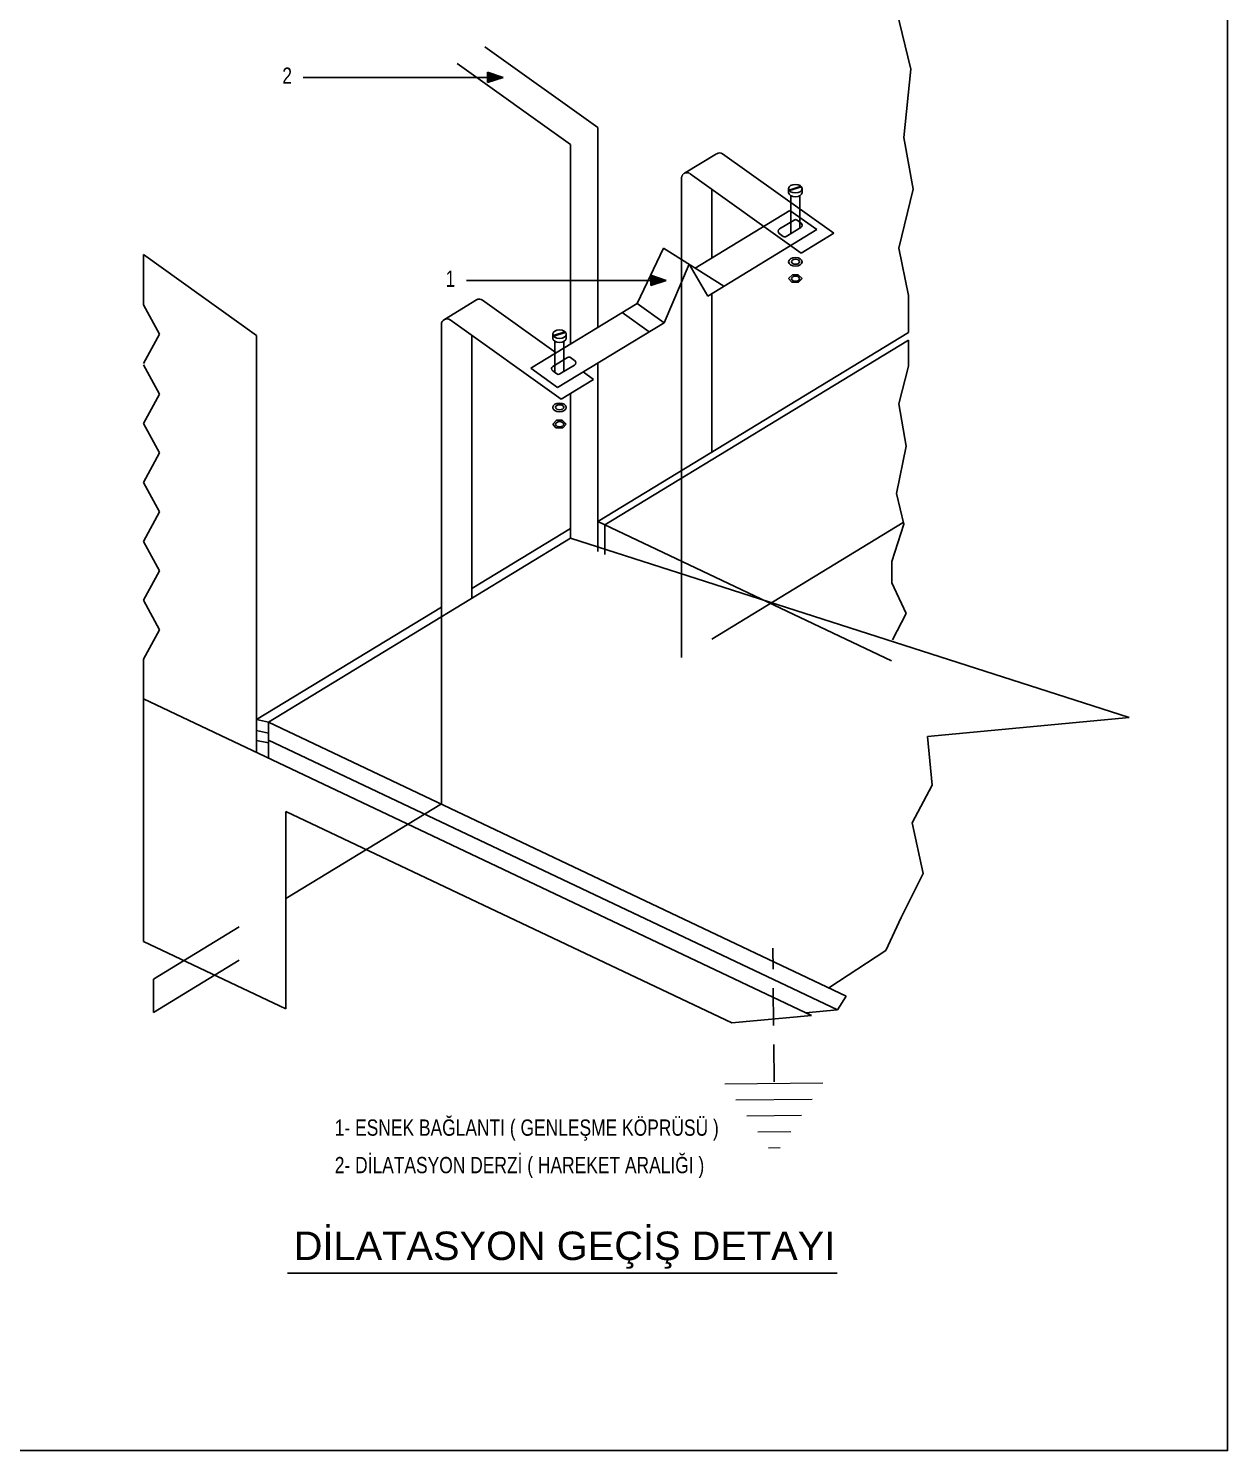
# Model space of a CAD drawing. Header units: millimetres. Extents: x 1235 to 6825, y 868 to 4348.
# Drawn here: x 3258.3 to 3663.6, y 1454.6 to 1935.3 of the extents above; entities that cross this region are included whole.
import ezdxf

# ---------------------------------------------------------------- set-up
doc = ezdxf.new("R2010")
doc.units = ezdxf.units.MM
for name, pattern in [('DASHED', [19.05, 12.7, -6.35]), ('HIDDEN', [0.375, 0.25, -0.125]), ('SOLID_LINE', [0])]:
    doc.linetypes.add(name, pattern=pattern)
for name, color, linetype in [('AHAT', 3, 'Continuous'), ('MIMARI', 2, 'SOLID_LINE'), ('topraklama', 3, 'DASHED'), ('YAZI', 8, 'Continuous')]:
    doc.layers.add(name, color=color, linetype=linetype)
doc.layers.add('SEMBOL', color=3, linetype='Continuous', lineweight=18)
doc.styles.add('2', font='wturkce.shx', dxfattribs={"height": 0.2})
doc.styles.add('STYLE1', font='arial.ttf')

# ---------------------------------------------------------------- blocks, each defined once
blk = doc.blocks.new('Topraklama')
at = {"layer": 'SEMBOL'}
for p, q in [((-18.29, 0), (18.29, 0)), ((-14.26, -6), (14.26, -6)), ((-10.24, -12), (10.24, -12)), ((-6.21, -18), (6.21, -18)), ((-2.19, -24), (2.19, -24))]:
    blk.add_line(p, q, dxfattribs=at)

msp = doc.modelspace()

# ---------------------------------------------------------------- hatches: boundary and pattern name
at = {"layer": 'MIMARI', "linetype": 'Continuous'}
for points in [[(3413.5, 1920.52), (3413.5, 1917.06), (3418.69, 1918.79)], [(3468.68, 1851.88), (3468.68, 1848.42), (3473.88, 1850.15)]]:
    msp.add_hatch(color=256, dxfattribs=at).paths.add_polyline_path(points)

# ---------------------------------------------------------------- linework, layer by layer
at = {"layer": 'AHAT', "linetype": 'Continuous'}
for p, q in [((3480.05, 1886.38), (3490.91, 1892.99)), ((3530.5, 1866.1), (3492.93, 1892.92)), ((3479.06, 1792.1), (3479.06, 1884.75)), ((3519.52, 1859.41), (3481.95, 1886.24)), ((3489.32, 1857.77), (3489.32, 1880.98)), ((3515.25, 1881.17), (3515.25, 1879.86)), ((3515.37, 1880.71), (3519.44, 1881.97)), ((3515.49, 1880.53), (3519.59, 1881.8)), ((3519.81, 1881.17), (3519.81, 1879.86)), ((3515.94, 1865.92), (3515.94, 1878.84)), ((3519.04, 1867.8), (3519.04, 1878.77)), ((3483.67, 1854.33), (3515.65, 1873.81)), ((3512.11, 1867.55), (3517.08, 1870.57)), ((3524.76, 1867.31), (3515.65, 1873.81)), ((3519.46, 1869.55), (3518.09, 1870.53)), ((3487.92, 1844.88), (3524.76, 1867.31)), ((3513.43, 1865.04), (3512.06, 1866.02)), ((3514.44, 1865), (3519.41, 1868.02)), ((3519.52, 1859.41), (3530.5, 1866.1)), ((3464.03, 1842.37), (3472.95, 1861.11)), ((3472.95, 1861.11), (3493.37, 1848.19)), ((3481.61, 1855.63), (3473.14, 1835.87)), ((3481.61, 1855.63), (3487.92, 1844.88)), ((3515.25, 1850.77), (3516.57, 1852.09)), ((3516.57, 1852.09), (3518.49, 1852.09)), ((3518.49, 1852.09), (3519.81, 1850.77)), ((3515.25, 1850.77), (3516.32, 1849.53)), ((3516.32, 1849.53), (3518.62, 1849.53)), ((3519.81, 1850.77), (3518.62, 1849.53)), ((3398.88, 1836.94), (3409.74, 1843.55)), ((3436.66, 1825.7), (3411.76, 1843.48)), ((3428.06, 1820.46), (3464.03, 1842.37)), ((3473.14, 1835.87), (3464.03, 1842.37)), ((3489.32, 1792.1), (3489.32, 1845.72)), ((3438.35, 1809.97), (3400.78, 1836.8)), ((3468.05, 1832.77), (3458.94, 1839.27)), ((3397.88, 1742.66), (3397.88, 1835.31)), ((3435.5, 1831.97), (3435.5, 1830.66)), ((3435.62, 1831.51), (3439.69, 1832.77)), ((3435.74, 1831.33), (3439.84, 1832.6)), ((3437.16, 1813.96), (3473.14, 1835.87)), ((3440.06, 1831.97), (3440.06, 1830.66)), ((3408.14, 1742.66), (3408.14, 1831.54)), ((3436.19, 1819.05), (3436.19, 1829.64)), ((3439.29, 1819.37), (3439.29, 1829.57)), ((3435.56, 1821.07), (3440.52, 1824.09)), ((3442.91, 1823.08), (3441.53, 1824.06)), ((3437.16, 1813.96), (3428.06, 1820.46)), ((3436.88, 1818.56), (3435.5, 1819.54)), ((3437.89, 1818.52), (3442.85, 1821.55)), ((3449.32, 1816.66), (3445.76, 1819.2)), ((3438.35, 1809.97), (3449.32, 1816.66)), ((3435.5, 1801.57), (3436.82, 1802.89)), ((3436.82, 1802.89), (3438.74, 1802.89)), ((3438.74, 1802.89), (3440.06, 1801.57)), ((3435.5, 1801.57), (3436.57, 1800.33)), ((3436.57, 1800.33), (3438.86, 1800.33)), ((3440.06, 1801.57), (3438.86, 1800.33)), ((3300.52, 1613.91), (3329.52, 1631.57)), ((3300.52, 1602.66), (3329.52, 1620.32)), ((3300.52, 1613.91), (3300.52, 1602.66)), ((3345.82, 1514.54), (3531.7, 1514.54))]:
    msp.add_line(p, q, dxfattribs=at)
at = {"layer": 'AHAT', "linetype": 'DASHED', "ltscale": 100}
for p, q in [((3479.06, 1722.65), (3479.06, 1792.1)), ((3489.32, 1728.9), (3554.01, 1768.3)), ((3397.88, 1673.21), (3397.88, 1742.66)), ((3345.33, 1641.2), (3397.88, 1673.21))]:
    msp.add_line(p, q, dxfattribs=at)
at = {"layer": 'AHAT', "linetype": 'Continuous'}
for centre, radius, start, end in [((3491.87, 1891.43), 1.83, 54.4707, 121.3437), ((3517.55, 1869.79), 0.917, 54.4707, 121.3437), ((3512.59, 1866.77), 0.917, 121.3437, 234.4707), ((3518.93, 1868.81), 0.917, 301.3437, 54.4707), ((3513.97, 1865.78), 0.917, 234.4707, 301.3437), ((3410.69, 1841.99), 1.83, 54.4707, 121.3437), ((3399.71, 1835.31), 1.83, 54.4707, 180), ((3441, 1823.31), 0.917, 54.4707, 121.3437), ((3442.38, 1822.33), 0.917, 301.3437, 54.4707), ((3436.04, 1820.29), 0.917, 121.3437, 234.4707), ((3437.41, 1819.31), 0.917, 234.4707, 301.3437)]:
    msp.add_arc(centre, radius, start, end, dxfattribs=at)
at = {"layer": 'AHAT', "linetype": 'HIDDEN'}
msp.add_arc((3480.89, 1884.75), 1.83, 54.4707, 180, dxfattribs=at)
at = {"layer": 'AHAT', "linetype": 'Continuous'}
for centre, major_axis in [((3517.53, 1881.17), (-2.28, 0)), ((3517.53, 1856.44), (-2.28, 0)), ((3517.58, 1856.47), (-1.37, 0)), ((3517.58, 1850.74), (-1.37, 0)), ((3437.78, 1831.97), (-2.28, 0)), ((3437.78, 1807.24), (-2.28, 0)), ((3437.83, 1807.27), (-1.37, 0)), ((3437.83, 1801.54), (-1.37, 0))]:
    msp.add_ellipse(centre, major_axis=major_axis, ratio=0.641247, dxfattribs=at)
for centre in [(3517.53, 1879.86), (3437.78, 1830.66)]:
    msp.add_ellipse(centre, major_axis=(2.28, 0), ratio=0.641247, start_param=3.141593, end_param=6.283185, dxfattribs=at)
at = {"layer": 'MIMARI', "linetype": 'Continuous'}
for p, q in [((3556.52, 1921.61), (3551.74, 1941.53)), ((3450.79, 1901.81), (3412.51, 1929.14)), ((3441.49, 1896.14), (3403.21, 1923.48)), ((3418.69, 1918.79), (3351.12, 1918.79)), ((3418.69, 1918.79), (3413.5, 1920.52)), ((3413.5, 1920.52), (3413.5, 1917.06)), ((3418.69, 1918.79), (3413.5, 1917.06)), ((3554.13, 1898.5), (3556.52, 1921.61)), ((3450.79, 1834.31), (3450.79, 1901.81)), ((3441.49, 1828.64), (3441.49, 1896.14)), ((3557.32, 1880.96), (3554.13, 1898.5)), ((3552.53, 1861.04), (3557.32, 1880.96)), ((3555.72, 1845.1), (3552.53, 1861.04)), ((3297.13, 1841.94), (3297.13, 1858.87)), ((3335.41, 1831.53), (3297.13, 1858.87)), ((3473.88, 1850.15), (3468.68, 1851.88)), ((3468.68, 1851.88), (3468.68, 1848.42)), ((3473.88, 1850.15), (3406.3, 1850.15)), ((3473.88, 1850.15), (3468.68, 1848.42)), ((3297.13, 1841.94), (3302.52, 1831.98)), ((3555.72, 1832.54), (3555.72, 1845.1)), ((3297.13, 1822.03), (3302.52, 1831.98)), ((3450.79, 1768.63), (3555.72, 1832.54)), ((3335.41, 1690.51), (3335.41, 1831.53)), ((3453.14, 1767.52), (3555.72, 1830)), ((3555.72, 1828.36), (3555.72, 1830)), ((3555.72, 1821.19), (3555.72, 1828.36)), ((3450.79, 1758.56), (3450.79, 1822.26)), ((3297.13, 1821.67), (3302.52, 1811.72)), ((3552.53, 1808.44), (3555.72, 1821.19)), ((3297.13, 1801.76), (3302.52, 1811.72)), ((3441.49, 1762.97), (3441.49, 1811.89)), ((3554.93, 1794.1), (3552.53, 1808.44)), ((3297.13, 1801.76), (3302.52, 1791.81)), ((3551.74, 1778.16), (3554.93, 1794.1)), ((3297.13, 1781.85), (3302.52, 1791.81)), ((3297.13, 1781.85), (3302.52, 1771.9)), ((3554.13, 1767.8), (3551.74, 1778.16)), ((3297.13, 1761.94), (3302.52, 1771.9)), ((3408.14, 1745.96), (3441.49, 1766.27)), ((3450.79, 1768.63), (3550.01, 1721.6)), ((3453.14, 1757.44), (3453.14, 1767.52)), ((3550.14, 1755.09), (3554.13, 1767.8)), ((3297.13, 1761.94), (3302.52, 1751.99)), ((3339.41, 1700.79), (3441.49, 1762.97)), ((3441.49, 1762.97), (3630.41, 1702.41)), ((3550.14, 1747.87), (3550.14, 1755.09)), ((3297.13, 1742.03), (3302.52, 1751.99)), ((3554.93, 1737.51), (3550.14, 1747.87)), ((3297.13, 1742.03), (3302.52, 1732.08)), ((3335.41, 1701.66), (3397.88, 1739.71)), ((3550.32, 1728.69), (3554.93, 1737.51)), ((3297.13, 1722.12), (3302.52, 1732.08)), ((3297.13, 1626.7), (3297.13, 1722.12)), ((3297.13, 1708.66), (3522.96, 1601.6)), ((3562.24, 1695.92), (3630.41, 1702.41)), ((3335.41, 1701.66), (3339.41, 1700.79)), ((3335.41, 1698.02), (3339.41, 1697.15)), ((3339.41, 1688.62), (3339.41, 1700.79)), ((3339.41, 1700.79), (3534.71, 1608.21)), ((3335.41, 1694.65), (3339.41, 1693.78)), ((3339.41, 1694.7), (3531.72, 1603.54)), ((3563.73, 1679.51), (3562.24, 1695.92)), ((3557.01, 1666.83), (3563.73, 1679.51)), ((3345.33, 1603.85), (3345.33, 1670.59)), ((3345.33, 1670.59), (3496.02, 1599.15)), ((3560.74, 1649.67), (3557.01, 1666.83)), ((3553.28, 1634.76), (3560.74, 1649.67)), ((3548.06, 1623.57), (3553.28, 1634.76)), ((3297.13, 1626.7), (3345.33, 1603.85)), ((3528.79, 1611.01), (3548.06, 1623.57)), ((3531.72, 1603.54), (3534.71, 1608.21)), ((3496.02, 1599.15), (3522.96, 1601.6)), ((3520.94, 1602.56), (3531.72, 1603.54))]:
    msp.add_line(p, q, dxfattribs=at)
at = {"layer": 'topraklama'}
msp.add_line((3510.3, 1579.19), (3509.91, 1624.46), dxfattribs=at)
at = {"layer": 'YAZI'}
msp.add_lwpolyline([(3250.03, 2009.7), (3663.62, 2009.7), (3663.62, 1454.57), (3250.03, 1454.57)], close=True, dxfattribs=at)

# ---------------------------------------------------------------- block references
at = {"layer": 'SEMBOL', "xscale": 0.9054109590339389, "yscale": 0.9054109590339389, "zscale": 0.9054109590339389, "rotation": 0.4934399561788}
msp.add_blockref('Topraklama', (3510.26, 1578.71), dxfattribs=at)

# ---------------------------------------------------------------- texts
at = {"layer": 'YAZI', "linetype": 'Continuous', "style": '2', "width": 0.8}
for s, height, p in [('2', 5.5, (3344.08, 1916.62)), ('1', 5.5, (3399.26, 1847.97)), ('1- ESNEK BAĞLANTI ( GENLEŞME KÖPRÜSÜ )', 5.5004, (3361.82, 1561)), ('2- DİLATASYON DERZİ ( HAREKET ARALIĞI )', 5.5004, (3361.82, 1548.33))]:
    msp.add_text(s, height=height, dxfattribs=at).set_placement(p)
at = {"layer": 'YAZI', "style": 'STYLE1'}
msp.add_text('DİLATASYON GEÇİŞ DETAYI', height=9.6257, dxfattribs=at).set_placement((3347.95, 1518.98))

doc.saveas('drawing.dxf')
